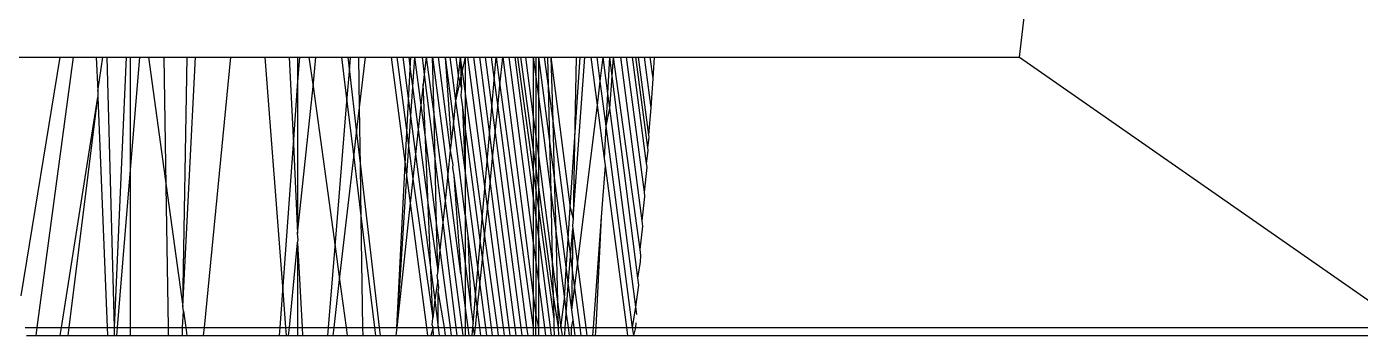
# Model space of a CAD drawing. Extents: x -24961 to 905641, y -154323 to 635957.
# Drawn here: x 396122.95 to 396141.53, y -143390.84 to -143386.54 of the extents above; entities that cross this region are included whole.
import ezdxf

# ---------------------------------------------------------------- set-up
doc = ezdxf.new("R2010")
doc.units = 0
doc.header["$LTSCALE"] = 1000
doc.header["$MEASUREMENT"] = 0

msp = doc.modelspace()

# ---------------------------------------------------------------- linework, layer by layer
for p, q in [((396136.782, -143386.968), (396138.552, -143371.475)), ((396122.685, -143386.968), (396123.417, -143386.968)), ((396122.871, -143390.293), (396123.417, -143386.968)), ((396123.095, -143390.732), (396123.602, -143386.968)), ((396123.417, -143386.968), (396123.602, -143386.968)), ((396123.602, -143386.968), (396123.919, -143386.968)), ((396123.919, -143386.968), (396123.939, -143387.444)), ((396123.919, -143386.968), (396124.012, -143386.968)), ((396123.939, -143387.444), (396124.012, -143386.968)), ((396124.012, -143386.968), (396124.066, -143386.968)), ((396124.066, -143386.968), (396124.168, -143390.732)), ((396124.066, -143386.968), (396124.334, -143386.968)), ((396124.334, -143386.968), (396124.168, -143390.732)), ((396124.334, -143386.968), (396124.392, -143386.968)), ((396124.392, -143386.968), (396124.392, -143388.54)), ((396124.521, -143386.968), (396124.392, -143388.54)), ((396124.392, -143386.968), (396124.521, -143386.968)), ((396124.521, -143386.968), (396124.648, -143386.968)), ((396124.648, -143386.968), (396124.895, -143388.762)), ((396124.648, -143386.968), (396124.867, -143386.968)), ((396124.895, -143388.762), (396124.867, -143386.968)), ((396124.867, -143386.968), (396125.188, -143386.968)), ((396125.126, -143390.442), (396125.188, -143386.968)), ((396125.126, -143390.442), (396125.3, -143386.968)), ((396125.188, -143386.968), (396125.3, -143386.968)), ((396125.3, -143386.968), (396125.796, -143386.968)), ((396125.425, -143390.732), (396125.796, -143386.968)), ((396125.796, -143386.968), (396126.267, -143386.968)), ((396126.267, -143386.968), (396126.518, -143390.225)), ((396126.267, -143386.968), (396126.609, -143386.968)), ((396126.609, -143386.968), (396126.666, -143388.181)), ((396126.609, -143386.968), (396126.725, -143386.968)), ((396126.725, -143387.368), (396126.754, -143386.968)), ((396126.725, -143386.968), (396126.725, -143387.368)), ((396126.725, -143386.968), (396126.754, -143386.968)), ((396126.754, -143386.968), (396126.883, -143386.968)), ((396126.883, -143386.968), (396126.94, -143387.378)), ((396126.883, -143386.968), (396126.98, -143386.968)), ((396126.94, -143387.378), (396126.98, -143386.968)), ((396126.98, -143386.968), (396127.336, -143386.968)), ((396127.336, -143386.968), (396127.412, -143387.588)), ((396127.336, -143386.968), (396127.423, -143386.968)), ((396127.423, -143386.968), (396127.447, -143387.171)), ((396127.423, -143386.968), (396127.463, -143386.968)), ((396127.447, -143387.171), (396127.463, -143386.968)), ((396127.463, -143386.968), (396127.577, -143386.968)), ((396127.588, -143387.67), (396127.577, -143386.968)), ((396127.577, -143386.968), (396127.669, -143386.968)), ((396127.588, -143387.67), (396127.669, -143386.968)), ((396127.669, -143386.968), (396128.026, -143386.968)), ((396128.026, -143386.968), (396128.222, -143388.461)), ((396128.026, -143386.968), (396128.108, -143386.968)), ((396128.108, -143386.968), (396128.246, -143388.019)), ((396128.108, -143386.968), (396128.19, -143386.968)), ((396128.19, -143386.968), (396128.27, -143387.578)), ((396128.19, -143386.968), (396128.272, -143386.968)), ((396128.272, -143386.968), (396128.294, -143387.136)), ((396128.272, -143386.968), (396128.303, -143386.968)), ((396128.294, -143387.136), (396128.303, -143386.968)), ((396128.303, -143386.968), (396128.354, -143386.968)), ((396128.354, -143386.968), (396128.326, -143387.38)), ((396128.354, -143386.968), (396128.442, -143387.638)), ((396128.354, -143386.968), (396128.458, -143386.968)), ((396128.458, -143386.968), (396128.488, -143387.21)), ((396128.458, -143386.968), (396128.515, -143386.968)), ((396128.515, -143386.968), (396128.488, -143387.21)), ((396128.515, -143386.968), (396128.625, -143387.802)), ((396128.515, -143386.968), (396128.605, -143386.968)), ((396128.605, -143386.968), (396128.817, -143388.604)), ((396128.625, -143387.802), (396128.605, -143386.968)), ((396128.605, -143386.968), (396128.681, -143386.968)), ((396128.681, -143386.968), (396128.852, -143388.27)), ((396128.681, -143386.968), (396128.78, -143386.968)), ((396128.78, -143386.968), (396128.894, -143387.871)), ((396128.78, -143386.968), (396128.865, -143388.152)), ((396128.78, -143386.968), (396128.845, -143386.968)), ((396128.845, -143386.968), (396128.925, -143387.577)), ((396128.845, -143386.968), (396128.928, -143386.968)), ((396129.059, -143386.968), (396128.925, -143387.577)), ((396128.928, -143386.968), (396128.962, -143387.229)), ((396128.928, -143386.968), (396128.99, -143386.968)), ((396128.99, -143386.968), (396128.962, -143387.229)), ((396128.99, -143386.968), (396129.008, -143387.409)), ((396128.99, -143386.968), (396129.059, -143386.968)), ((396128.99, -143386.968), (396129.059, -143387.475)), ((396129.059, -143386.968), (396129.059, -143387.475)), ((396129.059, -143386.968), (396129.092, -143386.968)), ((396129.092, -143386.968), (396129.333, -143388.801)), ((396129.092, -143386.968), (396129.174, -143386.968)), ((396129.174, -143386.968), (396129.366, -143388.424)), ((396129.174, -143386.968), (396129.257, -143386.968)), ((396129.257, -143386.968), (396129.398, -143388.047)), ((396129.257, -143386.968), (396129.339, -143386.968)), ((396129.339, -143386.968), (396129.431, -143387.669)), ((396129.339, -143386.968), (396129.421, -143386.968)), ((396129.421, -143386.968), (396129.464, -143387.292)), ((396129.421, -143386.968), (396129.492, -143386.968)), ((396129.464, -143387.292), (396129.492, -143386.968)), ((396129.492, -143386.968), (396129.544, -143387.361)), ((396129.492, -143386.968), (396129.584, -143386.968)), ((396129.544, -143387.361), (396129.584, -143386.968)), ((396129.584, -143386.968), (396130.008, -143390.289)), ((396129.584, -143386.968), (396129.668, -143386.968)), ((396129.668, -143386.968), (396130.008, -143389.557)), ((396129.668, -143386.968), (396129.75, -143386.968)), ((396129.75, -143386.968), (396130.008, -143388.931)), ((396129.75, -143386.968), (396129.786, -143386.968)), ((396129.786, -143386.968), (396130.008, -143388.566)), ((396129.786, -143386.968), (396129.832, -143386.968)), ((396129.832, -143386.968), (396130.008, -143388.26)), ((396129.832, -143386.968), (396129.898, -143386.968)), ((396129.898, -143386.968), (396130.008, -143387.805)), ((396129.898, -143386.968), (396130.008, -143386.968)), ((396130.008, -143386.968), (396130.043, -143387.243)), ((396130.008, -143386.968), (396130.008, -143387.805)), ((396130.008, -143386.968), (396130.079, -143386.968)), ((396130.043, -143386.968), (396130.043, -143387.243)), ((396130.079, -143386.968), (396130.233, -143388.143)), ((396130.079, -143386.968), (396130.079, -143387.517)), ((396130.079, -143386.968), (396130.161, -143386.968)), ((396130.161, -143386.968), (396130.215, -143387.374)), ((396130.161, -143386.968), (396130.205, -143386.968)), ((396130.205, -143386.968), (396130.215, -143387.374)), ((396130.205, -143386.968), (396130.254, -143386.968)), ((396130.254, -143386.968), (396130.523, -143389.062)), ((396130.254, -143386.968), (396130.278, -143387.856)), ((396130.254, -143386.968), (396130.603, -143386.968)), ((396130.564, -143389.216), (396130.727, -143386.968)), ((396130.603, -143386.968), (396130.582, -143388.155)), ((396130.582, -143388.155), (396130.66, -143386.968)), ((396130.603, -143386.968), (396130.66, -143386.968)), ((396130.66, -143386.968), (396130.727, -143386.968)), ((396130.727, -143386.968), (396130.811, -143386.968)), ((396130.811, -143386.968), (396130.899, -143387.639)), ((396130.811, -143386.968), (396130.893, -143386.968)), ((396130.893, -143386.968), (396130.937, -143387.303)), ((396130.893, -143386.968), (396130.975, -143386.968)), ((396130.975, -143386.968), (396130.937, -143387.303)), ((396130.975, -143386.968), (396131.042, -143387.477)), ((396130.975, -143386.968), (396131.068, -143386.968)), ((396131.068, -143386.968), (396131.042, -143387.477)), ((396131.068, -143386.968), (396131.102, -143387.233)), ((396131.068, -143386.968), (396131.122, -143386.968)), ((396131.122, -143386.968), (396131.102, -143387.233)), ((396131.122, -143386.968), (396131.491, -143389.65)), ((396131.122, -143386.968), (396131.222, -143386.968)), ((396131.222, -143386.968), (396131.521, -143389.249)), ((396131.222, -143386.968), (396131.304, -143386.968)), ((396131.304, -143386.968), (396131.551, -143388.85)), ((396131.304, -143386.968), (396131.386, -143386.968)), ((396131.386, -143386.968), (396131.581, -143388.452)), ((396131.386, -143386.968), (396131.433, -143386.968)), ((396131.433, -143386.968), (396131.598, -143388.227)), ((396131.433, -143386.968), (396131.469, -143386.968)), ((396131.469, -143386.968), (396131.611, -143388.053)), ((396131.469, -143386.968), (396131.551, -143386.968)), ((396131.551, -143386.968), (396131.644, -143387.677)), ((396131.551, -143386.968), (396131.633, -143386.968)), ((396131.633, -143386.968), (396131.672, -143387.266)), ((396131.633, -143386.968), (396131.693, -143386.968)), ((396131.693, -143386.968), (396131.672, -143387.266)), ((396131.693, -143386.968), (396136.782, -143386.968)), ((396136.782, -143386.968), (396142.18, -143390.732)), ((396127.412, -143387.588), (396127.447, -143387.171)), ((396127.447, -143387.171), (396127.547, -143388.025)), ((396128.27, -143387.578), (396128.294, -143387.136)), ((396128.294, -143387.136), (396128.326, -143387.38)), ((396128.488, -143387.21), (396128.473, -143387.346)), ((396128.488, -143387.21), (396128.64, -143388.416)), ((396128.962, -143387.229), (396128.925, -143387.577)), ((396128.962, -143387.229), (396129.008, -143387.409)), ((396129.431, -143387.669), (396129.464, -143387.292)), ((396129.464, -143387.292), (396129.513, -143387.668)), ((396130.043, -143387.243), (396130.079, -143387.517)), ((396130.043, -143387.243), (396130.043, -143388.073)), ((396130.937, -143387.303), (396130.899, -143387.639)), ((396130.937, -143387.303), (396131.019, -143387.929)), ((396131.102, -143387.233), (396131.069, -143387.678)), ((396131.102, -143387.233), (396131.462, -143390.044)), ((396131.672, -143387.266), (396131.644, -143387.677)), ((396123.939, -143387.444), (396123.942, -143387.528)), ((396126.666, -143388.181), (396126.725, -143387.368)), ((396126.725, -143387.368), (396126.725, -143389.425)), ((396126.725, -143389.425), (396126.94, -143387.378)), ((396126.94, -143387.378), (396127.246, -143389.604)), ((396128.326, -143387.38), (396128.298, -143387.793)), ((396128.326, -143387.38), (396128.404, -143387.979)), ((396128.473, -143387.346), (396128.442, -143387.638)), ((396128.505, -143388.122), (396128.473, -143387.346)), ((396129.008, -143387.409), (396128.998, -143387.502)), ((396129.059, -143387.475), (396129.297, -143389.217)), ((396129.059, -143387.475), (396129.059, -143387.966)), ((396129.513, -143387.668), (396129.544, -143387.361)), ((396129.544, -143387.361), (396130.008, -143390.732)), ((396130.215, -143387.374), (396130.278, -143387.856)), ((396130.215, -143387.374), (396130.233, -143388.143)), ((396131.042, -143387.477), (396131.019, -143387.929)), ((396131.042, -143387.477), (396131.069, -143387.678)), ((396123.433, -143390.732), (396123.942, -143387.528)), ((396123.542, -143390.732), (396123.942, -143387.528)), ((396123.942, -143387.528), (396124.073, -143390.732)), ((396127.246, -143389.604), (396127.412, -143387.588)), ((396127.412, -143387.588), (396127.507, -143388.363)), ((396127.547, -143388.025), (396127.588, -143387.67)), ((396127.601, -143388.487), (396127.588, -143387.67)), ((396128.246, -143388.019), (396128.27, -143387.578)), ((396128.27, -143387.578), (396128.298, -143387.793)), ((396128.442, -143387.638), (396128.404, -143387.979)), ((396128.442, -143387.638), (396128.505, -143388.122)), ((396128.925, -143387.577), (396128.894, -143387.871)), ((396128.925, -143387.577), (396128.96, -143387.837)), ((396128.998, -143387.502), (396129.02, -143387.668)), ((396129.02, -143387.668), (396129.059, -143387.966)), ((396129.02, -143387.668), (396129.059, -143388.582)), ((396129.398, -143388.047), (396129.431, -143387.669)), ((396129.431, -143387.669), (396129.477, -143388.021)), ((396129.477, -143388.021), (396129.513, -143387.668)), ((396129.513, -143387.668), (396129.915, -143390.732)), ((396130.079, -143387.517), (396130.25, -143388.851)), ((396130.079, -143387.517), (396130.079, -143388.342)), ((396130.899, -143387.639), (396130.541, -143390.487)), ((396130.899, -143387.639), (396130.996, -143388.38)), ((396131.069, -143387.678), (396131.019, -143387.929)), ((396131.069, -143387.678), (396131.432, -143390.444)), ((396131.644, -143387.677), (396131.611, -143388.053)), ((396128.298, -143387.793), (396128.27, -143388.205)), ((396128.298, -143387.793), (396128.367, -143388.32)), ((396128.625, -143387.802), (396128.779, -143388.969)), ((396128.64, -143388.416), (396128.625, -143387.802)), ((396128.96, -143387.837), (396129.059, -143388.582)), ((396130.008, -143387.805), (396130.043, -143388.073)), ((396130.008, -143387.805), (396130.008, -143388.26)), ((396130.278, -143387.856), (396130.495, -143389.505)), ((396130.278, -143387.856), (396130.299, -143388.648)), ((396127.507, -143388.363), (396127.547, -143388.025)), ((396127.547, -143388.025), (396127.601, -143388.487)), ((396128.222, -143388.461), (396128.246, -143388.019)), ((396128.246, -143388.019), (396128.27, -143388.205)), ((396128.404, -143387.979), (396128.367, -143388.32)), ((396128.404, -143387.979), (396128.542, -143389.029)), ((396128.894, -143387.871), (396128.865, -143388.152)), ((396129.059, -143389.164), (396128.894, -143387.871)), ((396129.059, -143387.966), (396129.267, -143389.555)), ((396129.059, -143387.966), (396129.059, -143388.582)), ((396129.366, -143388.424), (396129.398, -143388.047)), ((396129.398, -143388.047), (396129.441, -143388.374)), ((396129.441, -143388.374), (396129.477, -143388.021)), ((396129.477, -143388.021), (396129.833, -143390.732)), ((396131.019, -143387.929), (396130.996, -143388.38)), ((396131.019, -143387.929), (396131.387, -143390.732)), ((396131.611, -143388.053), (396131.616, -143388.088)), ((396126.518, -143390.225), (396126.666, -143388.181)), ((396126.666, -143388.181), (396126.725, -143389.425)), ((396128.27, -143388.205), (396128.242, -143388.618)), ((396128.27, -143388.205), (396128.33, -143388.662)), ((396128.505, -143388.122), (396128.661, -143389.312)), ((396128.542, -143389.029), (396128.505, -143388.122)), ((396128.865, -143388.152), (396128.852, -143388.27)), ((396130.043, -143388.073), (396130.079, -143388.342)), ((396130.043, -143388.073), (396130.043, -143388.52)), ((396130.233, -143388.143), (396130.299, -143388.648)), ((396130.233, -143388.143), (396130.25, -143388.851)), ((396130.523, -143389.062), (396130.582, -143388.155)), ((396130.582, -143388.155), (396130.564, -143389.216)), ((396131.616, -143388.088), (396131.598, -143388.227)), ((396131.598, -143388.227), (396131.604, -143388.267)), ((396127.309, -143390.065), (396127.507, -143388.363)), ((396127.507, -143388.363), (396127.612, -143389.216)), ((396128.367, -143388.32), (396128.33, -143388.662)), ((396128.367, -143388.32), (396128.579, -143389.936)), ((396128.64, -143388.416), (396128.747, -143389.271)), ((396128.661, -143389.312), (396128.64, -143388.416)), ((396128.852, -143388.27), (396128.817, -143388.604)), ((396128.852, -143388.27), (396128.888, -143388.467)), ((396129.333, -143388.801), (396129.366, -143388.424)), ((396129.366, -143388.424), (396129.405, -143388.727)), ((396129.405, -143388.727), (396129.441, -143388.374)), ((396129.441, -143388.374), (396129.751, -143390.732)), ((396130.008, -143388.26), (396130.043, -143388.52)), ((396130.008, -143388.26), (396130.008, -143388.566)), ((396130.079, -143388.342), (396130.273, -143389.818)), ((396130.079, -143388.342), (396130.079, -143388.78)), ((396130.996, -143388.38), (396131.009, -143388.476)), ((396131.604, -143388.267), (396131.581, -143388.452)), ((396124.392, -143388.54), (396124.212, -143390.732)), ((396124.392, -143388.54), (396124.392, -143390.732)), ((396127.601, -143388.487), (396127.863, -143390.732)), ((396127.612, -143389.216), (396127.601, -143388.487)), ((396128.105, -143390.732), (396128.222, -143388.461)), ((396128.222, -143388.461), (396128.242, -143388.618)), ((396128.817, -143388.604), (396128.779, -143388.969)), ((396128.997, -143389.988), (396128.817, -143388.604)), ((396128.888, -143388.467), (396128.883, -143388.505)), ((396128.883, -143388.505), (396128.899, -143388.624)), ((396129.059, -143388.582), (396129.059, -143389.164)), ((396129.059, -143388.582), (396129.235, -143389.933)), ((396130.008, -143388.566), (396130.043, -143388.821)), ((396130.008, -143388.566), (396130.008, -143388.931)), ((396130.043, -143388.52), (396130.079, -143388.78)), ((396130.043, -143388.52), (396130.043, -143388.821)), ((396131.009, -143388.476), (396130.955, -143389.199)), ((396131.009, -143388.476), (396131.305, -143390.732)), ((396131.588, -143388.499), (396131.551, -143388.85)), ((396131.581, -143388.452), (396131.588, -143388.499)), ((396124.926, -143390.732), (396124.895, -143388.762)), ((396124.895, -143388.762), (396125.126, -143390.442)), ((396128.242, -143388.618), (396128.105, -143390.732)), ((396128.242, -143388.618), (396128.293, -143389.003)), ((396128.33, -143388.662), (396128.293, -143389.003)), ((396128.33, -143388.662), (396128.607, -143390.605)), ((396128.899, -143388.624), (396129.059, -143389.841)), ((396128.899, -143388.624), (396128.997, -143389.988)), ((396129.369, -143389.08), (396129.405, -143388.727)), ((396129.405, -143388.727), (396129.669, -143390.732)), ((396130.079, -143388.78), (396130.079, -143389.076)), ((396130.079, -143388.78), (396130.284, -143390.293)), ((396130.299, -143388.648), (396130.467, -143389.925)), ((396130.299, -143388.648), (396130.32, -143389.394)), ((396128.779, -143388.969), (396128.747, -143389.271)), ((396128.779, -143388.969), (396129.012, -143390.732)), ((396129.297, -143389.217), (396129.333, -143388.801)), ((396129.333, -143388.801), (396129.369, -143389.08)), ((396130.008, -143388.931), (396130.043, -143389.2)), ((396130.008, -143388.931), (396130.008, -143389.557)), ((396130.043, -143388.821), (396130.079, -143389.076)), ((396130.043, -143388.821), (396130.043, -143389.2)), ((396130.25, -143388.851), (396130.32, -143389.394)), ((396130.25, -143388.851), (396130.273, -143389.818)), ((396131.559, -143388.91), (396131.521, -143389.249)), ((396131.551, -143388.85), (396131.559, -143388.91)), ((396128.293, -143389.003), (396128.105, -143390.732)), ((396128.293, -143389.003), (396128.52, -143390.732)), ((396128.579, -143389.936), (396128.542, -143389.029)), ((396128.542, -143389.029), (396128.677, -143389.941)), ((396129.059, -143389.164), (396129.059, -143389.841)), ((396129.059, -143389.164), (396129.096, -143389.46)), ((396129.33, -143389.464), (396129.369, -143389.08)), ((396129.369, -143389.08), (396129.586, -143390.732)), ((396130.079, -143389.076), (396130.079, -143389.469)), ((396130.079, -143389.076), (396130.292, -143390.615)), ((396130.495, -143389.505), (396130.523, -143389.062)), ((396130.523, -143389.062), (396130.564, -143389.216)), ((396127.612, -143389.216), (396127.798, -143390.732)), ((396127.635, -143390.732), (396127.612, -143389.216)), ((396128.661, -143389.312), (396128.707, -143389.656)), ((396128.677, -143389.941), (396128.661, -143389.312)), ((396128.747, -143389.271), (396128.707, -143389.656)), ((396128.747, -143389.271), (396128.93, -143390.732)), ((396129.267, -143389.555), (396129.297, -143389.217)), ((396129.297, -143389.217), (396129.33, -143389.464)), ((396130.043, -143389.2), (396130.079, -143389.469)), ((396130.043, -143389.2), (396130.043, -143389.826)), ((396130.564, -143389.216), (396130.556, -143389.318)), ((396130.556, -143389.318), (396130.561, -143389.356)), ((396130.955, -143389.199), (396130.84, -143390.732)), ((396130.955, -143389.199), (396130.877, -143390.732)), ((396131.531, -143389.321), (396131.491, -143389.65)), ((396131.521, -143389.249), (396131.531, -143389.321)), ((396126.73, -143389.514), (396126.725, -143389.425)), ((396126.725, -143389.557), (396126.73, -143389.514)), ((396129.096, -143389.46), (396129.139, -143390.452)), ((396129.096, -143389.46), (396129.203, -143390.298)), ((396129.298, -143389.786), (396129.33, -143389.464)), ((396129.33, -143389.464), (396129.504, -143390.732)), ((396130.079, -143389.469), (396130.244, -143390.732)), ((396130.079, -143389.469), (396130.079, -143390.095)), ((396130.32, -143389.394), (396130.346, -143390.375)), ((396130.32, -143389.394), (396130.441, -143390.336)), ((396130.467, -143389.925), (396130.495, -143389.505)), ((396130.495, -143389.505), (396130.526, -143389.741)), ((396130.526, -143389.741), (396130.561, -143389.356)), ((396130.561, -143389.356), (396130.551, -143389.934)), ((396130.561, -143389.356), (396130.738, -143390.732)), ((396126.61, -143390.732), (396126.725, -143389.557)), ((396126.725, -143389.557), (396126.787, -143390.732)), ((396126.725, -143389.557), (396126.725, -143390.732)), ((396127.153, -143390.732), (396127.246, -143389.604)), ((396127.246, -143389.604), (396127.309, -143390.065)), ((396128.707, -143389.656), (396128.677, -143389.941)), ((396128.707, -143389.656), (396128.848, -143390.732)), ((396129.235, -143389.933), (396129.267, -143389.555)), ((396129.267, -143389.555), (396129.298, -143389.786)), ((396130.008, -143389.557), (396130.008, -143390.289)), ((396130.008, -143389.557), (396130.043, -143389.826)), ((396131.491, -143389.65), (396131.503, -143389.732)), ((396129.059, -143389.841), (396129.139, -143390.452)), ((396129.059, -143389.841), (396129.059, -143390.462)), ((396129.262, -143390.139), (396129.298, -143389.786)), ((396129.298, -143389.786), (396129.422, -143390.732)), ((396130.043, -143389.826), (396130.043, -143390.566)), ((396130.043, -143389.826), (396130.079, -143390.095)), ((396130.273, -143389.818), (396130.346, -143390.375)), ((396130.273, -143389.818), (396130.284, -143390.293)), ((396130.496, -143390.145), (396130.526, -143389.741)), ((396130.526, -143389.741), (396130.551, -143389.934)), ((396131.497, -143389.822), (396131.462, -143390.044)), ((396131.503, -143389.732), (396131.497, -143389.822)), ((396127.232, -143390.732), (396127.309, -143390.065)), ((396127.309, -143390.065), (396127.401, -143390.732)), ((396128.579, -143389.936), (396128.634, -143390.349)), ((396128.607, -143390.605), (396128.579, -143389.936)), ((396128.68, -143390.077), (396128.634, -143390.349)), ((396128.677, -143389.941), (396128.67, -143390.003)), ((396128.68, -143390.077), (396128.67, -143390.003)), ((396128.693, -143390.175), (396128.68, -143390.077)), ((396128.997, -143389.988), (396129.059, -143390.462)), ((396129.203, -143390.298), (396129.235, -143389.933)), ((396129.235, -143389.933), (396129.262, -143390.139)), ((396130.079, -143390.095), (396130.079, -143390.732)), ((396130.079, -143390.095), (396130.162, -143390.732)), ((396130.441, -143390.336), (396130.467, -143389.925)), ((396130.467, -143389.925), (396130.496, -143390.145)), ((396130.551, -143389.934), (396130.541, -143390.487)), ((396130.551, -143389.934), (396130.656, -143390.732)), ((396131.462, -143390.044), (396131.474, -143390.144)), ((396126.482, -143390.732), (396126.518, -143390.225)), ((396126.518, -143390.225), (396126.557, -143390.732)), ((396128.684, -143390.25), (396128.693, -143390.175)), ((396128.684, -143390.732), (396128.684, -143390.25)), ((396128.684, -143390.25), (396128.766, -143390.732)), ((396129.227, -143390.484), (396129.262, -143390.139)), ((396129.262, -143390.139), (396129.34, -143390.732)), ((396130.467, -143390.544), (396130.496, -143390.145)), ((396130.496, -143390.145), (396130.541, -143390.487)), ((396131.474, -143390.144), (396131.432, -143390.444)), ((396125.135, -143390.505), (396125.126, -143390.442)), ((396128.634, -143390.349), (396128.607, -143390.605)), ((396128.634, -143390.349), (396128.684, -143390.732)), ((396129.059, -143390.462), (396129.059, -143390.732)), ((396129.059, -143390.462), (396129.094, -143390.732)), ((396129.139, -143390.452), (396129.169, -143390.684)), ((396129.169, -143390.684), (396129.203, -143390.298)), ((396129.203, -143390.298), (396129.227, -143390.484)), ((396130.008, -143390.289), (396130.008, -143390.732)), ((396130.008, -143390.289), (396130.043, -143390.566)), ((396130.284, -143390.293), (396130.292, -143390.615)), ((396130.284, -143390.293), (396130.356, -143390.732)), ((396130.346, -143390.375), (396130.356, -143390.732)), ((396130.346, -143390.375), (396130.393, -143390.732)), ((396130.393, -143390.732), (396130.441, -143390.336)), ((396130.441, -143390.336), (396130.467, -143390.544)), ((396131.432, -143390.444), (396131.387, -143390.732)), ((396131.432, -143390.444), (396131.446, -143390.555)), ((396125.121, -143390.732), (396125.135, -143390.505)), ((396125.135, -143390.505), (396125.166, -143390.732)), ((396128.597, -143390.696), (396128.607, -143390.605)), ((396129.201, -143390.732), (396129.227, -143390.484)), ((396129.227, -143390.484), (396129.258, -143390.732)), ((396130.043, -143390.566), (396130.079, -143390.732)), ((396130.043, -143390.843), (396130.043, -143390.566)), ((396130.292, -143390.615), (396130.295, -143390.732)), ((396130.454, -143390.732), (396130.467, -143390.544)), ((396130.467, -143390.544), (396130.492, -143390.732)), ((396130.559, -143390.626), (396130.537, -143390.732)), ((396130.541, -143390.487), (396130.559, -143390.626)), ((396130.559, -143390.626), (396130.573, -143390.732)), ((396122.931, -143390.732), (396123.095, -143390.732)), ((396123.08, -143390.843), (396123.095, -143390.732)), ((396123.095, -143390.732), (396123.433, -143390.732)), ((396123.416, -143390.843), (396123.433, -143390.732)), ((396123.433, -143390.732), (396123.542, -143390.732)), ((396123.528, -143390.843), (396123.542, -143390.732)), ((396123.542, -143390.732), (396124.073, -143390.732)), ((396124.073, -143390.732), (396124.078, -143390.843)), ((396124.073, -143390.732), (396124.168, -143390.732)), ((396124.168, -143390.732), (396124.171, -143390.843)), ((396124.168, -143390.732), (396124.212, -143390.732)), ((396124.212, -143390.732), (396124.203, -143390.843)), ((396124.212, -143390.732), (396124.392, -143390.732)), ((396124.392, -143390.732), (396124.392, -143390.843)), ((396124.392, -143390.732), (396124.926, -143390.732)), ((396124.927, -143390.843), (396124.926, -143390.732)), ((396124.926, -143390.732), (396125.121, -143390.732)), ((396125.119, -143390.843), (396125.121, -143390.732)), ((396125.121, -143390.732), (396125.166, -143390.732)), ((396125.166, -143390.732), (396125.181, -143390.843)), ((396125.166, -143390.732), (396125.425, -143390.732)), ((396125.414, -143390.843), (396125.425, -143390.732)), ((396125.425, -143390.732), (396126.482, -143390.732)), ((396126.474, -143390.843), (396126.482, -143390.732)), ((396126.482, -143390.732), (396126.557, -143390.732)), ((396126.557, -143390.732), (396126.566, -143390.843)), ((396126.557, -143390.732), (396126.61, -143390.732)), ((396126.599, -143390.843), (396126.61, -143390.732)), ((396126.61, -143390.732), (396126.725, -143390.732)), ((396126.725, -143390.732), (396126.725, -143390.843)), ((396126.725, -143390.732), (396126.787, -143390.732)), ((396126.787, -143390.732), (396126.793, -143390.843)), ((396126.787, -143390.732), (396127.153, -143390.732)), ((396127.144, -143390.843), (396127.153, -143390.732)), ((396127.153, -143390.732), (396127.232, -143390.732)), ((396127.219, -143390.843), (396127.232, -143390.732)), ((396127.232, -143390.732), (396127.401, -143390.732)), ((396127.401, -143390.732), (396127.416, -143390.843)), ((396127.401, -143390.732), (396127.635, -143390.732)), ((396127.637, -143390.843), (396127.635, -143390.732)), ((396127.635, -143390.732), (396127.798, -143390.732)), ((396127.798, -143390.732), (396127.811, -143390.843)), ((396127.798, -143390.732), (396127.863, -143390.732)), ((396127.863, -143390.732), (396127.876, -143390.843)), ((396127.863, -143390.732), (396128.105, -143390.732)), ((396128.105, -143390.732), (396128.093, -143390.843)), ((396128.105, -143390.732), (396128.52, -143390.732)), ((396128.52, -143390.732), (396128.535, -143390.843)), ((396128.52, -143390.732), (396128.612, -143390.732)), ((396128.612, -143390.732), (396128.582, -143390.843)), ((396128.612, -143390.732), (396128.597, -143390.696)), ((396128.617, -143390.843), (396128.612, -143390.732)), ((396128.612, -143390.732), (396128.684, -143390.732)), ((396128.684, -143390.732), (396128.698, -143390.843)), ((396128.684, -143390.732), (396128.766, -143390.732)), ((396128.766, -143390.732), (396128.78, -143390.843)), ((396128.766, -143390.732), (396128.848, -143390.732)), ((396128.848, -143390.732), (396128.862, -143390.843)), ((396128.848, -143390.732), (396128.93, -143390.732)), ((396128.93, -143390.732), (396128.944, -143390.843)), ((396128.93, -143390.732), (396129.012, -143390.732)), ((396129.012, -143390.732), (396129.026, -143390.843)), ((396129.012, -143390.732), (396129.059, -143390.732)), ((396129.059, -143390.732), (396129.059, -143390.843)), ((396129.059, -143390.732), (396129.094, -143390.732)), ((396129.094, -143390.732), (396129.108, -143390.843)), ((396129.094, -143390.732), (396129.165, -143390.732)), ((396129.156, -143390.843), (396129.165, -143390.732)), ((396129.165, -143390.732), (396129.169, -143390.684)), ((396129.165, -143390.732), (396129.19, -143390.843)), ((396129.165, -143390.732), (396129.201, -143390.732)), ((396129.19, -143390.843), (396129.201, -143390.732)), ((396129.201, -143390.732), (396129.258, -143390.732)), ((396129.258, -143390.732), (396129.272, -143390.843)), ((396129.258, -143390.732), (396129.34, -143390.732)), ((396129.34, -143390.732), (396129.354, -143390.843)), ((396129.34, -143390.732), (396129.422, -143390.732)), ((396129.422, -143390.732), (396129.436, -143390.843)), ((396129.422, -143390.732), (396129.504, -143390.732)), ((396129.504, -143390.732), (396129.519, -143390.843)), ((396129.504, -143390.732), (396129.586, -143390.732)), ((396129.586, -143390.732), (396129.601, -143390.843)), ((396129.586, -143390.732), (396129.669, -143390.732)), ((396129.669, -143390.732), (396129.683, -143390.843)), ((396129.669, -143390.732), (396129.751, -143390.732)), ((396129.751, -143390.732), (396129.765, -143390.843)), ((396129.751, -143390.732), (396129.833, -143390.732)), ((396129.833, -143390.732), (396129.848, -143390.843)), ((396129.833, -143390.732), (396129.915, -143390.732)), ((396129.915, -143390.732), (396129.93, -143390.843)), ((396129.915, -143390.732), (396130.008, -143390.732)), ((396130.008, -143390.732), (396130.008, -143390.843)), ((396130.008, -143390.732), (396130.079, -143390.732)), ((396130.079, -143390.732), (396130.079, -143390.843)), ((396130.079, -143390.732), (396130.162, -143390.732)), ((396130.162, -143390.732), (396130.177, -143390.843)), ((396130.162, -143390.732), (396130.244, -143390.732)), ((396130.244, -143390.732), (396130.259, -143390.843)), ((396130.244, -143390.732), (396130.295, -143390.732)), ((396130.295, -143390.732), (396130.297, -143390.843)), ((396130.295, -143390.732), (396130.356, -143390.732)), ((396130.356, -143390.732), (396130.359, -143390.843)), ((396130.356, -143390.732), (396130.393, -143390.732)), ((396130.393, -143390.732), (396130.408, -143390.843)), ((396130.393, -143390.732), (396130.454, -143390.732)), ((396130.446, -143390.843), (396130.454, -143390.732)), ((396130.454, -143390.732), (396130.492, -143390.732)), ((396130.492, -143390.732), (396130.506, -143390.843)), ((396130.492, -143390.732), (396130.537, -143390.732)), ((396130.537, -143390.732), (396130.535, -143390.843)), ((396130.537, -143390.732), (396130.573, -143390.732)), ((396130.573, -143390.732), (396130.588, -143390.843)), ((396130.573, -143390.732), (396130.656, -143390.732)), ((396130.656, -143390.732), (396130.67, -143390.843)), ((396130.656, -143390.732), (396130.738, -143390.732)), ((396130.738, -143390.732), (396130.752, -143390.843)), ((396130.738, -143390.732), (396130.84, -143390.732)), ((396130.84, -143390.732), (396130.831, -143390.843)), ((396130.84, -143390.732), (396130.877, -143390.732)), ((396130.877, -143390.732), (396130.871, -143390.843)), ((396130.877, -143390.732), (396131.305, -143390.732)), ((396131.305, -143390.732), (396131.32, -143390.843)), ((396131.305, -143390.732), (396131.387, -143390.732)), ((396131.387, -143390.732), (396131.402, -143390.843)), ((396131.387, -143390.732), (396131.434, -143390.732)), ((396131.434, -143390.732), (396131.402, -143390.843)), ((396131.438, -143390.671), (396131.434, -143390.732)), ((396131.434, -143390.732), (396142.18, -143390.732)), ((396122.946, -143390.843), (396123.08, -143390.843)), ((396123.08, -143390.843), (396123.416, -143390.843)), ((396123.416, -143390.843), (396123.528, -143390.843)), ((396123.528, -143390.843), (396124.078, -143390.843)), ((396124.078, -143390.843), (396124.171, -143390.843)), ((396124.171, -143390.843), (396124.203, -143390.843)), ((396124.203, -143390.843), (396124.392, -143390.843)), ((396124.392, -143390.843), (396124.927, -143390.843)), ((396124.927, -143390.843), (396125.119, -143390.843)), ((396125.119, -143390.843), (396125.181, -143390.843)), ((396125.181, -143390.843), (396125.414, -143390.843)), ((396125.414, -143390.843), (396126.474, -143390.843)), ((396126.474, -143390.843), (396126.566, -143390.843)), ((396126.566, -143390.843), (396126.599, -143390.843)), ((396126.599, -143390.843), (396126.725, -143390.843)), ((396126.725, -143390.843), (396126.793, -143390.843)), ((396126.793, -143390.843), (396127.144, -143390.843)), ((396127.144, -143390.843), (396127.219, -143390.843)), ((396127.219, -143390.843), (396127.416, -143390.843)), ((396127.416, -143390.843), (396127.637, -143390.843)), ((396127.637, -143390.843), (396127.811, -143390.843)), ((396127.811, -143390.843), (396127.876, -143390.843)), ((396127.876, -143390.843), (396128.093, -143390.843)), ((396128.093, -143390.843), (396128.535, -143390.843)), ((396128.535, -143390.843), (396128.582, -143390.843)), ((396128.582, -143390.843), (396128.617, -143390.843)), ((396128.617, -143390.843), (396128.698, -143390.843)), ((396128.698, -143390.843), (396128.78, -143390.843)), ((396128.78, -143390.843), (396128.862, -143390.843)), ((396128.862, -143390.843), (396128.944, -143390.843)), ((396128.944, -143390.843), (396129.026, -143390.843)), ((396129.026, -143390.843), (396129.059, -143390.843)), ((396129.059, -143390.843), (396129.108, -143390.843)), ((396129.108, -143390.843), (396129.156, -143390.843)), ((396129.156, -143390.843), (396129.19, -143390.843)), ((396129.19, -143390.843), (396129.272, -143390.843)), ((396129.272, -143390.843), (396129.354, -143390.843)), ((396129.354, -143390.843), (396129.436, -143390.843)), ((396129.436, -143390.843), (396129.519, -143390.843)), ((396129.519, -143390.843), (396129.601, -143390.843)), ((396129.601, -143390.843), (396129.683, -143390.843)), ((396129.683, -143390.843), (396129.765, -143390.843)), ((396129.765, -143390.843), (396129.848, -143390.843)), ((396129.848, -143390.843), (396129.93, -143390.843)), ((396129.93, -143390.843), (396130.008, -143390.843)), ((396130.008, -143390.843), (396130.079, -143390.843)), ((396130.079, -143390.843), (396130.177, -143390.843)), ((396130.177, -143390.843), (396130.259, -143390.843)), ((396130.259, -143390.843), (396130.297, -143390.843)), ((396130.297, -143390.843), (396130.323, -143390.843)), ((396130.297, -143390.843), (396130.359, -143390.843)), ((396130.359, -143390.843), (396130.408, -143390.843)), ((396130.408, -143390.843), (396130.446, -143390.843)), ((396130.446, -143390.843), (396130.506, -143390.843)), ((396130.506, -143390.843), (396130.535, -143390.843)), ((396130.535, -143390.843), (396130.588, -143390.843)), ((396130.588, -143390.843), (396130.67, -143390.843)), ((396130.67, -143390.843), (396130.752, -143390.843)), ((396130.752, -143390.843), (396130.831, -143390.843)), ((396130.831, -143390.843), (396130.871, -143390.843)), ((396130.871, -143390.843), (396131.32, -143390.843)), ((396131.32, -143390.843), (396131.402, -143390.843)), ((396131.402, -143390.843), (396142.347, -143390.843))]:
    msp.add_line(p, q)

doc.saveas('drawing.dxf')
